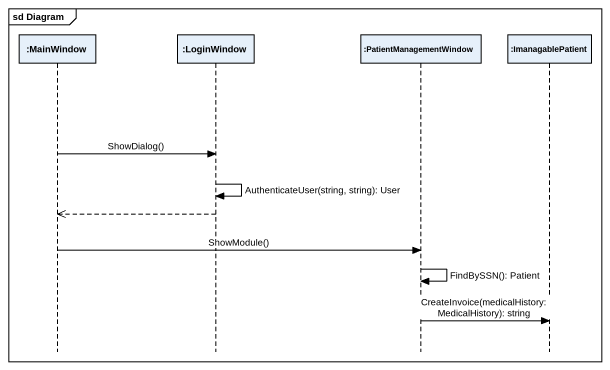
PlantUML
@startuml
mainframe sd Diagram
hide footbox
participant ":MainWindow" as MainWindow
participant ":LoginWindow" as LoginWindow
participant ":PatientManagementWindow" as PatientManagementWindow
participant ":ImanagablePatient" as ImanagablePatient

MainWindow -> LoginWindow : ShowDialog()
LoginWindow -> LoginWindow : AuthenticateUser(string, string): User
LoginWindow -->> MainWindow
MainWindow -> PatientManagementWindow : ShowModule()
PatientManagementWindow -> PatientManagementWindow : FindBySSN(): Patient
PatientManagementWindow -> ImanagablePatient : CreateInvoice(medicalHistory: MedicalHistory): string
@enduml
